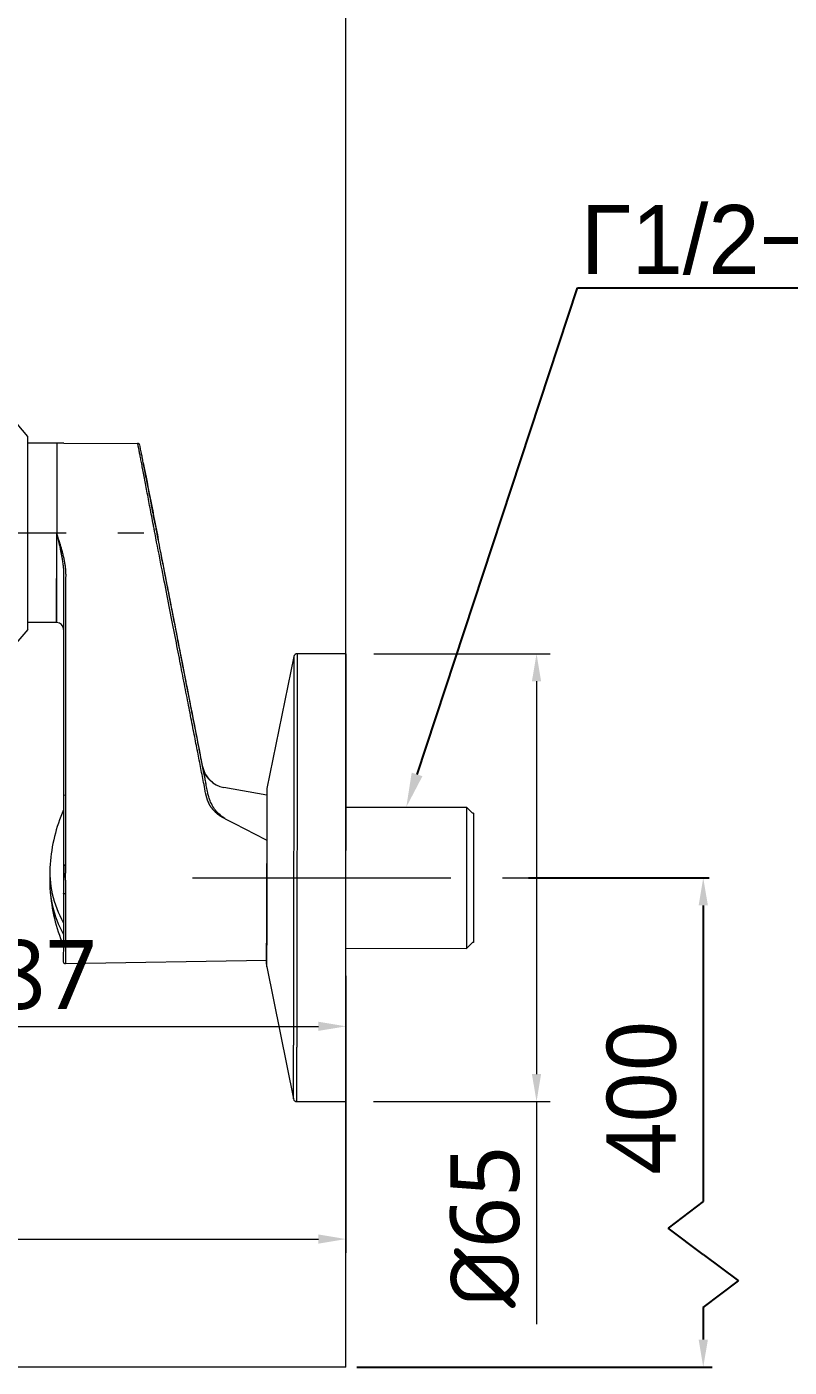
# Model space of a CAD drawing. Extents: x 6534 to 7663, y 0 to 827.
# Drawn here: x 7350.7 to 7461.3, y 102.2 to 296.7 of the extents above; entities that cross this region are included whole.
import ezdxf
from ezdxf import colors
from ezdxf.entities.mleader import LeaderData, LeaderLine
from ezdxf.math import Vec2, Vec3

# ---------------------------------------------------------------- set-up
doc = ezdxf.new("R2010")
doc.units = 0
doc.header["$LTSCALE"] = 30
doc.header["$MEASUREMENT"] = 0
doc.header["$PDMODE"] = 3
doc.header["$PDSIZE"] = -10
doc.linetypes.add('CENTER', pattern=[2, 1.25, -0.25, 0.25, -0.25])
doc.layers.get('0').update_dxf_attribs({"linetype": 'CONTINUOUS'})
doc.layers.get('DEFPOINTS').update_dxf_attribs({"linetype": 'CONTINUOUS'})
doc.layers.add('1', color=7, linetype='CONTINUOUS')
doc.layers.add('DEF_LAYER_ASSEM_MEMBER', color=7, linetype='CONTINUOUS')
doc.layers.add('치수선', color=7, linetype='CONTINUOUS', lineweight=20)
doc.styles.add('Daelim Dimension', font='NanumGothic.ttf')
doc.styles.get("Standard").update_dxf_attribs({"font": 'SYMBOL'})
doc.dimstyles.new('DEFAULT', dxfattribs={"dimscale": 2, "dimtxt": 2, "dimasz": 2, "dimexe": 0, "dimexo": 2, "dimgap": 1, "dimtad": 1, "dimdec": 1, "dimzin": 9, "dimdsep": 46, "dimtxsty": 'Daelim Dimension', "dimcen": 0.5, "dimclrd": 252, "dimclre": 252, "dimclrt": 3, "dimadec": 1, "dimazin": 0, "dimtfac": 1, "dimtdec": 1, "dimtix": 1, "dimtmove": 0, "dimatfit": 3, "dimfxl": 1, "dimtolj": 1, "dimtzin": 1, "dimlwd": 9, "dimlwe": 9, "dimarcsym": 0})

# ---------------------------------------------------------------- blocks, each defined once
blk = doc.blocks.new('*D9')
at = {"color": 5, "lineweight": 9, "ltscale": 0.5, "transparency": 16777216}
for p, q in [((7309.77, 187.27), (7309.77, 149.64)), ((7396.96, 158.96), (7396.96, 149.64)), ((7313.77, 151.64), (7392.96, 151.64))]:
    blk.add_line(p, q, dxfattribs=at)
at = {"color": 5, "ltscale": 0.5, "transparency": 16777216}
for points in [[(7313.77, 152.31), (7313.77, 150.98), (7309.77, 151.64)], [(7392.96, 152.31), (7392.96, 150.98), (7396.96, 151.64)]]:
    blk.add_solid(points, dxfattribs=at)
at = {"layer": 'DEFPOINTS', "color": 0, "ltscale": 0.5, "transparency": 16777216}
for p in [(7309.77, 191.27), (7396.96, 162.96), (7396.96, 151.64)]:
    blk.add_point(p, dxfattribs=at)
at = {"color": 7, "ltscale": 0.5, "transparency": 16777216, "insert": (7353.37, 159.09), "char_height": 10, "attachment_point": 5, "style": 'Daelim Dimension'}
blk.add_mtext('\\A1;87', dxfattribs=at)
blk = doc.blocks.new('*D10')
at = {"color": 5, "lineweight": 9, "ltscale": 0.5, "transparency": 16777216}
for p, q in [((7239.8, 228.52), (7239.8, 118.77)), ((7396.96, 158.96), (7396.96, 118.77)), ((7243.8, 120.77), (7392.96, 120.77))]:
    blk.add_line(p, q, dxfattribs=at)
at = {"color": 5, "ltscale": 0.5, "transparency": 16777216}
for points in [[(7243.8, 121.44), (7243.8, 120.11), (7239.8, 120.77)], [(7392.96, 121.44), (7392.96, 120.11), (7396.96, 120.77)]]:
    blk.add_solid(points, dxfattribs=at)
at = {"layer": 'DEFPOINTS', "color": 0, "ltscale": 0.5, "transparency": 16777216}
for p in [(7239.8, 232.52), (7396.96, 162.96), (7396.96, 120.77)]:
    blk.add_point(p, dxfattribs=at)
at = {"color": 7, "ltscale": 0.5, "transparency": 16777216, "insert": (7294.22, 128.16), "char_height": 10, "attachment_point": 5, "style": 'Daelim Dimension'}
blk.add_mtext('\\A1;157', dxfattribs=at)
blk = doc.blocks.new('*D11')
at = {"color": 5, "lineweight": 9, "ltscale": 0.5, "transparency": 16777216}
for p, q in [((7400.98, 205.71), (7426.61, 205.71)), ((7424.61, 201.71), (7424.61, 144.71)), ((7400.93, 140.71), (7426.61, 140.71)), ((7424.61, 140.71), (7424.61, 108.41))]:
    blk.add_line(p, q, dxfattribs=at)
at = {"color": 5, "ltscale": 0.5, "transparency": 16777216}
for points in [[(7423.94, 201.71), (7425.27, 201.71), (7424.61, 205.71)], [(7423.94, 144.71), (7425.27, 144.71), (7424.61, 140.71)]]:
    blk.add_solid(points, dxfattribs=at)
at = {"layer": 'DEFPOINTS', "color": 0, "ltscale": 0.5, "transparency": 16777216}
for p in [(7396.98, 205.71), (7424.61, 205.71), (7396.93, 140.71)]:
    blk.add_point(p, dxfattribs=at)
at = {"color": 7, "ltscale": 0.5, "transparency": 16777216, "insert": (7417.16, 122.56), "char_height": 10, "attachment_point": 5, "rotation": 90, "style": 'Daelim Dimension'}
blk.add_mtext('\\A1;{\\fISOCPEUR|b0|i0|c0|p34;%%C}65', dxfattribs=at)

msp = doc.modelspace()

# ---------------------------------------------------------------- linework, layer by layer
at = {"color": 5, "ltscale": 0.5}
for p, q in [((7423.42, 173.19), (7449.65, 173.19)), ((7448.8, 169.19), (7448.8, 126.2)), ((7448.8, 126.2), (7443.69, 122.37)), ((7448.8, 118.53), (7443.69, 122.37)), ((7448.8, 118.53), (7453.91, 114.69)), ((7448.8, 110.86), (7453.91, 114.69)), ((7448.8, 110.86), (7448.8, 106.18)), ((7448.8, 110.86), (7448.8, 108.96)), ((7398.54, 102.2), (7450.1, 102.2))]:
    msp.add_line(p, q, dxfattribs=at)
for points in [[(7448.13, 169.19), (7449.47, 169.19), (7448.8, 173.19)], [(7448.13, 106.18), (7449.47, 106.18), (7448.8, 102.18)]]:
    msp.add_solid(points, dxfattribs=at)
at = {"layer": '1', "color": 7, "linetype": 'Continuous', "lineweight": 18}
for p, q in [((7350.8, 237.24), (7348.5, 239.99)), ((7350.78, 209.24), (7350.8, 237.24)), ((7356, 236.24), (7350.8, 236.24)), ((7355, 236.24), (7354.98, 210.24)), ((7356, 236.24), (7366.75, 236.23)), ((7354.98, 210.24), (7350.78, 210.24)), ((7350.78, 209.24), (7348.48, 206.5)), ((7389.4, 205.31), (7385.5, 186.16)), ((7396.98, 205.71), (7389.89, 205.71)), ((7396.94, 148.59), (7396.98, 205.71)), ((7355.96, 185.21), (7355.95, 175.04)), ((7379.23, 186.32), (7385.46, 185.22)), ((7385.46, 185.77), (7385.45, 163.71)), ((7396.96, 183.46), (7414.46, 183.44)), ((7414.46, 183.44), (7414.45, 162.94)), ((7415.31, 182.59), (7414.46, 183.44)), ((7415.46, 182.59), (7415.31, 182.59)), ((7415.46, 182.59), (7415.45, 163.79)), ((7385.44, 160.67), (7385.45, 163.71)), ((7415.3, 163.79), (7414.45, 162.94)), ((7415.45, 163.79), (7415.3, 163.79)), ((7396.95, 162.96), (7414.45, 162.94)), ((7356.25, 160.74), (7385.44, 161.22)), ((7385.48, 160.27), (7389.35, 141.11)), ((7396.93, 140.71), (7396.94, 148.59)), ((7389.84, 140.71), (7396.93, 140.71))]:
    msp.add_line(p, q, dxfattribs=at)
at = {"layer": '1', "color": 7, "linetype": 'Continuous', "lineweight": 13}
for p, q in [((7354.98, 210.24), (7354.99, 223.11)), ((7389.4, 205.31), (7389.35, 148.9)), ((7389.89, 205.71), (7389.84, 148.6)), ((7385.5, 186.16), (7385.49, 163.41)), ((7385.48, 160.27), (7385.49, 163.41)), ((7389.35, 141.11), (7389.35, 148.9)), ((7389.84, 140.71), (7389.84, 148.6))]:
    msp.add_line(p, q, dxfattribs=at)
at = {"layer": '1', "color": 7, "linetype": 'Continuous', "lineweight": 18}
for centre, radius, start, end in [((7354.98, 209.24), 1, 359.9575, 89.9575), ((7389.89, 205.21), 0.5, 89.9575, 168.5081), ((7387.46, 185.76), 2, 168.5081, 179.9575), ((7378.96, 173.22), 25.01, 156.8882, 175.5676), ((7378.96, 173.22), 25.01, 184.3474, 203.0267), ((7356.24, 161.04), 0.3, 179.9575, 270.9285), ((7387.44, 160.66), 2, 179.9575, 191.4068), ((7389.84, 141.21), 0.5, 191.4068, 269.9575)]:
    msp.add_arc(centre, radius, start, end, dxfattribs=at)
for centre, major_axis, ratio, start_param, end_param in [((7366.75, 235.93), (0, -0.3), 1, 1.763677, 3.14085), ((7379.89, 190.06), (0.6, 3.75), 1, 1.923382, 3.126033), ((7356.26, 185.21), (0.3, 0), 0.010013, 3.141593, 4.712389), ((7378.96, 174.04), (-24.98, 0.02), 0.757392, 6.225118, 6.682871), ((7378.96, 172.4), (-24.98, 0.02), 0.757392, 6.240032, 6.682871)]:
    msp.add_ellipse(centre, major_axis=major_axis, ratio=ratio, start_param=start_param, end_param=end_param, dxfattribs=at)
at = {"layer": '1', "color": 7, "linetype": 'Continuous', "lineweight": 13}
msp.add_ellipse((7387.45, 163.71), major_axis=(-2, 0), ratio=0.757392, start_param=0, end_param=0.199829, dxfattribs=at)
at = {"layer": '1', "color": 7, "linetype": 'Continuous', "lineweight": 18}
for points, degree, knots in [([(7366.92, 236.16), (7366.91, 236.18), (7366.87, 236.2), (7366.81, 236.21), (7366.75, 236.22), (7366.71, 236.21), (7366.69, 236.21)], 3, [0, 0, 0, 0, 0.262744, 0.520016, 0.76699, 1, 1, 1, 1]), ([(7369.26, 223.1), (7369.22, 223.31), (7369.18, 223.53), (7369.1, 223.95), (7369.05, 224.17), (7368.93, 224.81), (7368.85, 225.23), (7368.69, 226.07), (7368.61, 226.49), (7368.45, 227.31), (7368.38, 227.72), (7368.23, 228.51), (7368.15, 228.9), (7368.01, 229.66), (7367.94, 230.03), (7367.8, 230.74), (7367.73, 231.09), (7367.61, 231.75), (7367.55, 232.07), (7367.43, 232.68), (7367.38, 232.97), (7367.27, 233.52), (7367.22, 233.77), (7367.13, 234.25), (7367.09, 234.47), (7367.01, 234.88), (7366.98, 235.06), (7366.91, 235.39), (7366.89, 235.54), (7366.84, 235.79), (7366.82, 235.89), (7366.79, 236.06), (7366.77, 236.12), (7366.76, 236.17), (7366.76, 236.17), (7366.76, 236.18)], 3, [0, 0, 0, 0, 0.033155, 0.033155, 0.066311, 0.066311, 0.132622, 0.132622, 0.198932, 0.198932, 0.265243, 0.265243, 0.331554, 0.331554, 0.397865, 0.397865, 0.464176, 0.464176, 0.530486, 0.530486, 0.596797, 0.596797, 0.663108, 0.663108, 0.729419, 0.729419, 0.79573, 0.79573, 0.86204, 0.86204, 0.928351, 0.928351, 0.994662, 0.994662, 1, 1, 1, 1]), ([(7369.55, 223.16), (7369.5, 223.42), (7369.4, 223.96), (7369.24, 224.77), (7369.06, 225.7), (7368.86, 226.72), (7368.64, 227.82), (7368.42, 228.98), (7368.18, 230.2), (7367.94, 231.41), (7367.72, 232.52), (7367.54, 233.47), (7367.39, 234.22), (7367.28, 234.8), (7367.19, 235.23), (7367.13, 235.54), (7367.09, 235.75), (7367.07, 235.87), (7367.06, 235.92), (7367.06, 235.93)], 3, [0, 0, 0, 0, 0.060455, 0.120911, 0.181366, 0.241821, 0.302276, 0.362732, 0.423187, 0.483642, 0.544098, 0.604553, 0.665008, 0.725463, 0.785919, 0.846374, 0.906829, 0.967285, 1, 1, 1, 1]), ([(7354.99, 223.11), (7355, 223.07), (7355.02, 222.99), (7355.05, 222.88), (7355.07, 222.76), (7355.1, 222.64), (7355.13, 222.51), (7355.16, 222.38), (7355.2, 222.25), (7355.23, 222.11), (7355.27, 221.94), (7355.32, 221.7), (7355.4, 221.38), (7355.49, 220.97), (7355.58, 220.5), (7355.68, 220.02), (7355.76, 219.56), (7355.82, 219.16), (7355.86, 218.88), (7355.89, 218.69), (7355.9, 218.56), (7355.92, 218.45), (7355.93, 218.33), (7355.94, 218.22), (7355.95, 218.11), (7355.96, 218), (7355.96, 217.89), (7355.97, 217.79), (7355.97, 217.69), (7355.98, 217.59), (7355.98, 217.49), (7355.98, 217.4), (7355.99, 217.31), (7355.99, 217.25), (7355.99, 217.22)], 3, [0, 0, 0, 0, 0.019398, 0.039331, 0.059798, 0.080799, 0.102333, 0.124399, 0.146998, 0.170127, 0.193786, 0.236616, 0.2925, 0.361405, 0.443272, 0.532357, 0.610373, 0.67736, 0.733372, 0.75402, 0.774256, 0.79408, 0.813493, 0.832494, 0.851085, 0.869265, 0.887036, 0.904398, 0.921352, 0.937898, 0.954036, 0.969765, 0.985086, 1, 1, 1, 1]), ([(7376.66, 186.79), (7376.64, 186.89), (7376.6, 187.09), (7376.54, 187.42), (7376.47, 187.78), (7376.39, 188.18), (7376.3, 188.61), (7376.21, 189.09), (7376.11, 189.6), (7376, 190.14), (7375.89, 190.73), (7375.77, 191.35), (7375.47, 192.88), (7375.03, 195.1), (7374.4, 198.32), (7373.75, 201.66), (7373.03, 205.34), (7372.42, 208.51), (7371.74, 211.95), (7371.04, 215.52), (7370.26, 219.52), (7369.77, 222.02), (7369.55, 223.16)], 3, [0, 0, 0, 0, 0.007919, 0.016856, 0.02681, 0.037781, 0.049769, 0.062774, 0.076797, 0.091838, 0.107896, 0.124972, 0.143066, 0.234687, 0.307705, 0.408922, 0.510139, 0.611356, 0.66989, 0.793792, 0.906481, 1, 1, 1, 1]), ([(7376.32, 188.53), (7376.22, 189.06), (7375.69, 191.82), (7374.57, 197.5), (7372.92, 205.99), (7371.7, 212.19), (7371.04, 215.56)], 3, [0, 0, 0, 0, 0.061806, 0.319601, 0.631955, 1, 1, 1, 1]), ([(7377.73, 186.94), (7377.62, 187.02), (7377.34, 187.22), (7376.99, 187.58), (7376.54, 188.15), (7376.41, 188.43), (7376.35, 188.54)], 3, [0, 0, 0, 0, 0.100944, 0.277045, 0.485742, 1, 1, 1, 1]), ([(7377.74, 186.94), (7377.62, 187.02), (7377.47, 187.13), (7377.34, 187.24), (7377.3, 187.27)], 3, [0, 0, 0, 0, 0.668065, 1, 1, 1, 1]), ([(7385.46, 185.22), (7385.46, 185.22), (7385.46, 185.13), (7385.46, 184.72), (7385.46, 183.64), (7385.46, 181.95), (7385.46, 180.38), (7385.46, 179.25), (7385.46, 178.66)], 5, [0, 0, 0, 0, 0, 0, 0.25, 0.5, 0.75, 1, 1, 1, 1, 1, 1]), ([(7379.45, 181.77), (7379.44, 181.77), (7379.42, 181.78), (7379.39, 181.79), (7379.37, 181.8), (7379.34, 181.81), (7379.31, 181.82), (7379.29, 181.83), (7379.26, 181.85), (7379.23, 181.86), (7379.21, 181.87), (7379.18, 181.88), (7379.15, 181.9), (7379.13, 181.91), (7379.1, 181.92), (7379.08, 181.94), (7379.05, 181.95), (7379.02, 181.96), (7379, 181.98), (7378.97, 181.99), (7378.95, 182.01), (7378.92, 182.02), (7378.89, 182.04), (7378.87, 182.05), (7378.84, 182.07), (7378.82, 182.08), (7378.79, 182.1), (7378.76, 182.11), (7378.74, 182.13), (7378.71, 182.15), (7378.69, 182.16), (7378.66, 182.18), (7378.64, 182.2), (7378.61, 182.22), (7378.58, 182.23), (7378.56, 182.25), (7378.53, 182.27), (7378.51, 182.29), (7378.48, 182.31), (7378.46, 182.33), (7378.43, 182.35), (7378.37, 182.39), (7378.28, 182.46), (7378.17, 182.57), (7378.05, 182.67), (7377.93, 182.79), (7377.84, 182.89), (7377.77, 182.96), (7377.73, 183.01), (7377.68, 183.07), (7377.63, 183.12), (7377.59, 183.18), (7377.55, 183.23), (7377.5, 183.29), (7377.46, 183.34), (7377.42, 183.4), (7377.38, 183.46), (7377.34, 183.52), (7377.3, 183.57), (7377.27, 183.63), (7377.24, 183.67), (7377.23, 183.69)], 3, [0, 0, 0, 0, 0.009698, 0.019405, 0.029122, 0.038851, 0.048591, 0.058345, 0.068113, 0.077895, 0.087693, 0.097508, 0.107341, 0.117192, 0.127063, 0.136954, 0.146867, 0.156801, 0.166759, 0.176741, 0.186748, 0.196781, 0.206841, 0.216929, 0.227045, 0.237191, 0.247367, 0.257575, 0.267816, 0.278089, 0.288397, 0.29874, 0.309119, 0.319535, 0.329989, 0.340481, 0.351013, 0.361586, 0.3722, 0.382856, 0.393555, 0.404299, 0.456104, 0.508622, 0.561948, 0.616175, 0.671389, 0.69516, 0.718866, 0.742512, 0.766103, 0.789645, 0.81314, 0.836595, 0.860013, 0.8834, 0.906759, 0.930095, 0.953411, 0.976711, 1, 1, 1, 1]), ([(7355.95, 175.04), (7355.95, 175.01), (7355.95, 174.97), (7355.95, 174.89), (7355.95, 174.81), (7355.95, 174.73), (7355.95, 174.65), (7355.95, 174.57), (7355.95, 174.46), (7355.95, 174.28), (7355.95, 174.06), (7355.95, 173.84), (7355.95, 173.67), (7355.95, 173.49), (7355.95, 173.27), (7355.95, 172.93), (7355.95, 172.56), (7355.95, 172.22), (7355.95, 172.02), (7355.95, 171.91), (7355.95, 171.84), (7355.95, 171.76), (7355.95, 171.68), (7355.95, 171.59), (7355.95, 171.49), (7355.95, 171.39), (7355.95, 171.28), (7355.95, 171.17), (7355.95, 171.05), (7355.95, 170.96), (7355.95, 170.92)], 3, [0, 0, 0, 0, 0.017538, 0.035708, 0.054512, 0.073953, 0.09403, 0.114739, 0.131229, 0.174637, 0.244905, 0.290624, 0.332174, 0.369557, 0.424411, 0.492335, 0.611094, 0.693901, 0.740846, 0.756866, 0.774391, 0.793422, 0.813961, 0.836006, 0.859561, 0.884625, 0.9112, 0.939286, 0.968884, 1, 1, 1, 1]), ([(7356.04, 175.04), (7356.08, 175.04), (7356.16, 175.04), (7356.23, 175.04), (7356.26, 175.04)], 3, [0, 0, 0, 0, 0.588534, 1, 1, 1, 1]), ([(7355.95, 170.92), (7355.95, 170.57), (7355.95, 169.89), (7355.95, 168.9), (7355.95, 167.94), (7355.95, 167), (7355.95, 166.1), (7355.95, 165.26), (7355.95, 164.48), (7355.95, 163.76), (7355.95, 163.12), (7355.95, 162.56), (7355.95, 162.09), (7355.94, 161.71), (7355.94, 161.43), (7355.94, 161.24), (7355.94, 161.12), (7355.94, 161.06), (7355.94, 161.04), (7355.94, 161.04)], 3, [0, 0, 0, 0, 0.063309, 0.12444, 0.186739, 0.249993, 0.31386, 0.377816, 0.441569, 0.505155, 0.568951, 0.633135, 0.69656, 0.757389, 0.81476, 0.868347, 0.917521, 0.961623, 1, 1, 1, 1]), ([(7385.45, 170.84), (7385.45, 170.39), (7385.45, 169.02), (7385.45, 166.83), (7385.45, 164.51), (7385.45, 162.5), (7385.44, 161.54), (7385.44, 161.26), (7385.44, 161.22), (7385.44, 161.22)], 5, [0, 0, 0, 0, 0, 0, 0.141186, 0.42753, 0.713874, 0.857046, 1, 1, 1, 1, 1, 1])]:
    msp.add_open_spline(points, degree=degree, knots=knots, dxfattribs=at)
at = {"layer": '1', "color": 7, "linetype": 'Continuous', "lineweight": 13}
for points in [[(7366.76, 236.22), (7366.75, 236.22), (7366.75, 236.23), (7366.75, 236.23)], [(7376.36, 186.73), (7376.21, 187.51), (7375.9, 189.08), (7375.45, 191.39), (7374.95, 193.97), (7374.41, 196.72), (7373.83, 199.69), (7373.21, 202.9), (7372.53, 206.34), (7371.81, 210.06), (7371.02, 214.07), (7370.18, 218.39), (7369.57, 221.49), (7369.26, 223.1)], [(7356.29, 217.22), (7356.28, 213.75), (7356.28, 206.76), (7356.27, 196.71), (7356.27, 189.12), (7356.26, 185.21)]]:
    msp.add_open_spline(points, degree=3, dxfattribs=at)
at = {"layer": '1', "color": 7, "linetype": 'Continuous', "lineweight": 18}
for points, degree in [([(7366.99, 236.11), (7366.93, 236.2), (7366.82, 236.17)], 2), ([(7367.55, 233.4), (7368.28, 229.68), (7369.01, 225.96), (7369.73, 222.24)], 3), ([(7354.99, 223.11), (7355.03, 222.99), (7355.1, 222.76), (7355.21, 222.41), (7355.34, 222.01), (7355.47, 221.57), (7355.61, 221.09), (7355.76, 220.57), (7355.9, 220.01), (7356.04, 219.42), (7356.14, 218.84), (7356.22, 218.32), (7356.27, 217.81), (7356.29, 217.42), (7356.29, 217.22)], 3), ([(7371.83, 211.55), (7370.01, 220.84)], 1), ([(7372.41, 208.59), (7370.02, 220.78)], 1), ([(7355.99, 217.22), (7355.98, 213.75), (7355.98, 206.76), (7355.97, 196.71), (7355.97, 189.13), (7355.96, 185.21)], 3), ([(7372.41, 208.59), (7371.83, 211.53)], 1), ([(7376.6, 185.45), (7376.53, 185.88), (7376.44, 186.3), (7376.36, 186.73)], 3), ([(7376.9, 185.51), (7376.87, 185.66), (7376.82, 185.94), (7376.74, 186.37), (7376.68, 186.65), (7376.66, 186.79)], 3), ([(7377.04, 184.92), (7376.98, 185.12), (7376.94, 185.31), (7376.9, 185.51)], 3), ([(7379.26, 181.92), (7379.29, 181.89), (7379.36, 181.84), (7379.42, 181.79), (7379.45, 181.77)], 3), ([(7379.45, 181.77), (7381.48, 180.71), (7383.48, 179.67), (7385.46, 178.66)], 3), ([(7385.46, 178.66), (7385.46, 177.98), (7385.46, 177.27), (7385.46, 176.53), (7385.46, 175.77), (7385.45, 175.01)], 5), ([(7356.04, 175.04), (7356.04, 174.44), (7356.04, 173.84), (7356.03, 173.24)], 3), ([(7385.45, 175.01), (7385.45, 174.18), (7385.45, 173.34), (7385.45, 172.5), (7385.45, 171.66), (7385.45, 170.84)], 5)]:
    msp.add_open_spline(points, degree=degree, dxfattribs=at)
at = {"layer": '1', "color": 7, "linetype": 'Continuous', "lineweight": 13}
for points, knots in [([(7356.26, 185.21), (7356.26, 184.87), (7356.26, 184.16), (7356.26, 183.03), (7356.26, 181.76), (7356.26, 180.28), (7356.26, 178.62), (7356.26, 176.83), (7356.26, 175.63), (7356.26, 175.04)], [0, 0, 0, 0, 0.0985, 0.209989, 0.334469, 0.471938, 0.647958, 0.82398, 1, 1, 1, 1]), ([(7377.23, 183.69), (7377.22, 183.7), (7377.21, 183.73), (7377.19, 183.76), (7377.18, 183.79), (7377.16, 183.83), (7377.14, 183.86), (7377.12, 183.9), (7377.11, 183.93), (7377.09, 183.97), (7377.07, 184), (7377.06, 184.04), (7377.04, 184.07), (7377.02, 184.11), (7377.01, 184.14), (7376.99, 184.18), (7376.98, 184.21), (7376.96, 184.25), (7376.95, 184.28), (7376.93, 184.32), (7376.92, 184.36), (7376.91, 184.39), (7376.89, 184.43), (7376.88, 184.47), (7376.86, 184.5), (7376.85, 184.55), (7376.82, 184.61), (7376.8, 184.69), (7376.78, 184.76), (7376.75, 184.84), (7376.73, 184.92), (7376.71, 184.99), (7376.69, 185.07), (7376.67, 185.14), (7376.65, 185.22), (7376.64, 185.3), (7376.62, 185.37), (7376.61, 185.43), (7376.6, 185.45)], [0, 0, 0, 0, 0.020603, 0.041201, 0.061795, 0.082385, 0.102974, 0.123561, 0.144148, 0.164736, 0.185326, 0.205919, 0.226516, 0.247119, 0.267727, 0.288343, 0.308968, 0.329602, 0.350246, 0.370902, 0.391571, 0.412253, 0.432949, 0.453662, 0.474391, 0.495137, 0.537494, 0.579769, 0.621971, 0.664109, 0.706192, 0.74823, 0.790231, 0.832204, 0.874158, 0.916103, 0.958048, 1, 1, 1, 1]), ([(7379.26, 181.92), (7379.06, 182.03), (7378.62, 182.35), (7378.03, 182.97), (7377.51, 183.74), (7377.21, 184.41), (7377.07, 184.81), (7377.04, 184.92)], [0, 0, 0, 0, 0.181588, 0.428293, 0.666306, 0.909877, 1, 1, 1, 1]), ([(7356.26, 175.04), (7356.26, 175.02), (7356.26, 174.98), (7356.25, 174.91), (7356.25, 174.85), (7356.25, 174.78), (7356.25, 174.71), (7356.25, 174.64), (7356.25, 174.54), (7356.25, 174.41), (7356.25, 174.27), (7356.25, 174.14), (7356.24, 173.98), (7356.24, 173.77), (7356.24, 173.56), (7356.24, 173.39), (7356.24, 173.27), (7356.24, 173.17), (7356.24, 173.08), (7356.24, 172.99), (7356.24, 172.91), (7356.24, 172.82), (7356.25, 172.73), (7356.25, 172.65), (7356.25, 172.56), (7356.25, 172.47), (7356.25, 172.39), (7356.25, 172.3), (7356.25, 172.21), (7356.25, 172.12), (7356.25, 172.04), (7356.25, 171.89), (7356.25, 171.68), (7356.25, 171.47), (7356.25, 171.34), (7356.25, 171.27), (7356.25, 171.18), (7356.25, 171.09), (7356.25, 170.98), (7356.25, 170.9), (7356.25, 170.86)], [0, 0, 0, 0, 0.014225, 0.029054, 0.044489, 0.06053, 0.077177, 0.09443, 0.112289, 0.149863, 0.183796, 0.214087, 0.240736, 0.302617, 0.364532, 0.392337, 0.425516, 0.446168, 0.466822, 0.487478, 0.508185, 0.528928, 0.549708, 0.570525, 0.591377, 0.612265, 0.633189, 0.654148, 0.675141, 0.696169, 0.71723, 0.738325, 0.802574, 0.869545, 0.884125, 0.901579, 0.921902, 0.945087, 0.971125, 1, 1, 1, 1]), ([(7356.25, 170.86), (7356.25, 170.85), (7356.25, 170.81), (7356.25, 170.73), (7356.25, 170.64), (7356.25, 170.53), (7356.25, 170.39), (7356.25, 170.24), (7356.25, 170.07), (7356.25, 169.88), (7356.25, 169.67), (7356.25, 169.44), (7356.25, 169.2), (7356.25, 168.94), (7356.25, 168.65), (7356.25, 168.36), (7356.25, 168.05), (7356.25, 167.72), (7356.25, 167.38), (7356.25, 167.03), (7356.25, 166.66), (7356.25, 166.29), (7356.25, 165.91), (7356.25, 165.52), (7356.25, 165.13), (7356.25, 164.74), (7356.25, 164.34), (7356.25, 163.96), (7356.25, 163.57), (7356.25, 163.3), (7356.25, 163.14), (7356.25, 163.08), (7356.25, 163.01), (7356.25, 162.95), (7356.25, 162.89), (7356.25, 162.83), (7356.25, 162.77), (7356.25, 162.71), (7356.25, 162.65), (7356.25, 162.59), (7356.25, 162.54), (7356.25, 162.48), (7356.25, 162.42), (7356.25, 162.37), (7356.25, 162.32), (7356.25, 162.26), (7356.25, 162.21), (7356.25, 162.16), (7356.25, 162.11), (7356.25, 162.06), (7356.25, 162.02), (7356.25, 161.97), (7356.25, 161.92), (7356.25, 161.88), (7356.25, 161.83), (7356.25, 161.79), (7356.25, 161.75), (7356.25, 161.71), (7356.25, 161.66), (7356.25, 161.62), (7356.25, 161.59), (7356.25, 161.55), (7356.25, 161.51), (7356.25, 161.47), (7356.25, 161.44), (7356.25, 161.4), (7356.25, 161.37), (7356.25, 161.34), (7356.25, 161.3), (7356.25, 161.27), (7356.25, 161.24), (7356.25, 161.21), (7356.25, 161.19), (7356.25, 161.16), (7356.25, 161.13), (7356.25, 161.11), (7356.25, 161.08), (7356.25, 161.06), (7356.25, 161.03), (7356.25, 161.01), (7356.25, 160.99), (7356.25, 160.97), (7356.25, 160.95), (7356.25, 160.93), (7356.25, 160.91), (7356.25, 160.9), (7356.25, 160.88), (7356.25, 160.87), (7356.25, 160.85), (7356.25, 160.84), (7356.25, 160.83), (7356.25, 160.81), (7356.25, 160.8), (7356.25, 160.79), (7356.25, 160.79), (7356.25, 160.78), (7356.25, 160.77), (7356.25, 160.76), (7356.25, 160.76), (7356.25, 160.75), (7356.25, 160.75), (7356.25, 160.75), (7356.25, 160.74), (7356.25, 160.74), (7356.25, 160.74), (7356.25, 160.74)], [0, 0, 0, 0, 0.003107, 0.007404, 0.012893, 0.019572, 0.027443, 0.036503, 0.046754, 0.058194, 0.070824, 0.084642, 0.09965, 0.115846, 0.133231, 0.151805, 0.17157, 0.192526, 0.214673, 0.238012, 0.262544, 0.28827, 0.315189, 0.343301, 0.372607, 0.403106, 0.434796, 0.467678, 0.50175, 0.537011, 0.543397, 0.549778, 0.556153, 0.562522, 0.568885, 0.575243, 0.581594, 0.58794, 0.594279, 0.600613, 0.606941, 0.613263, 0.619579, 0.625889, 0.632193, 0.638492, 0.644784, 0.651071, 0.657352, 0.663627, 0.669896, 0.676159, 0.682416, 0.688668, 0.694914, 0.701154, 0.707388, 0.713617, 0.719839, 0.726057, 0.732268, 0.738474, 0.744674, 0.750869, 0.757058, 0.763242, 0.76942, 0.775593, 0.78176, 0.787922, 0.794078, 0.800229, 0.806375, 0.812515, 0.81865, 0.82478, 0.830904, 0.837023, 0.843136, 0.849244, 0.855346, 0.861442, 0.867533, 0.873618, 0.879698, 0.885771, 0.891839, 0.8979, 0.903955, 0.910004, 0.916047, 0.922083, 0.928113, 0.934137, 0.940154, 0.946165, 0.95217, 0.958169, 0.964161, 0.970148, 0.976129, 0.982104, 0.988074, 0.99404, 1, 1, 1, 1])]:
    msp.add_open_spline(points, degree=3, knots=knots, dxfattribs=at)
for points, weights in [([(7356.04, 175.04), (7355.98, 175.04), (7355.95, 175.04), (7355.95, 175.04)], [1.00000980246, 0.999137175091, 1.05652636024, 1.1721773579]), ([(7356.25, 170.86), (7356.08, 170.86), (7355.95, 170.89), (7355.95, 170.92)], [1.16804932757, 0.941456093061, 0.944012067303, 1.1757172503])]:
    msp.add_rational_spline(points, weights, degree=3, dxfattribs=at)
at = {"layer": '1', "color": 7, "linetype": 'Continuous', "lineweight": 18}
msp.add_rational_spline([(7356.26, 175.04), (7356.18, 175.04), (7356.1, 175.04), (7356.04, 175.04)], [1.17208685651, 1.05822815013, 1.00086913211, 1.00000980245], degree=3, dxfattribs=at)
at = {"layer": 'DEF_LAYER_ASSEM_MEMBER', "color": 1, "linetype": 'CENTER', "lineweight": 5}
for p, q in [((7318.88, 223.24), (7367.63, 223.24)), ((7374.67, 173.19), (7423.42, 173.19))]:
    msp.add_line(p, q, dxfattribs=at)
at = {"layer": '치수선'}
for q in [(7396.96, 624.76), (6697.41, 102.2)]:
    msp.add_line((7396.96, 102.2), q, dxfattribs=at)

# ---------------------------------------------------------------- texts
at = {"color": 7, "ltscale": 0.5, "insert": (7439.87, 141.33), "char_height": 10, "attachment_point": 5, "rotation": 90, "style": 'Daelim Dimension'}
msp.add_mtext('\\A1;400', dxfattribs=at)

# ---------------------------------------------------------------- dimensions: what is measured, and where the dimension line sits
at = {"color": 5, "ltscale": 0.5}
dim = msp.add_linear_dim(base=(7396.96, 120.77), p1=(7239.8, 232.52), p2=(7396.96, 162.96), dimstyle='DEFAULT', override={"dimtxt": 5, "dimexe": 1, "dimdec": 0, "dimclrd": 5, "dimclre": 5, "dimclrt": 7}, dxfattribs=at)
dim.commit()
dim.dimension.update_dxf_attribs({"geometry": '*D10', "text_midpoint": (7294.22, 120.77), "dimtype": 160})
dim = msp.add_linear_dim(base=(7424.61, 205.71), p1=(7396.93, 140.71), p2=(7396.98, 205.71), angle=90, text='{\\fISOCPEUR|b0|i0|c0|p34;%%C}<>', dimstyle='DEFAULT', override={"dimtxt": 5, "dimexe": 1, "dimdec": 0, "dimclrd": 5, "dimclre": 5, "dimclrt": 7}, dxfattribs=at)
dim.commit()
dim.dimension.update_dxf_attribs({"geometry": '*D11', "text_midpoint": (7424.61, 122.56), "dimtype": 160})
dim = msp.add_linear_dim(base=(7396.96, 151.64), p1=(7309.77, 191.27), p2=(7396.96, 162.96), dimstyle='DEFAULT', override={"dimtxt": 5, "dimexe": 1, "dimdec": 0, "dimclrd": 5, "dimclre": 5, "dimclrt": 7}, dxfattribs=at)
dim.commit()
dim.dimension.update_dxf_attribs({"geometry": '*D9', "text_midpoint": (7353.37, 159.09)})

# ---------------------------------------------------------------- leaders
at = {"ltscale": 0.5}
ml = msp.add_multileader_mtext('Standard', dxfattribs=at)
ml.set_content('G1/2-14TH', color=256)
ml.set_leader_properties(color=5)
ml.build(insert=Vec2(0, 0))
ml.multileader.update_dxf_attribs({"text_left_attachment_type": 6, "text_right_attachment_type": 6, "dogleg_length": 0.36, "arrow_head_size": 5})
ctx = ml.context
ctx.base_point, ctx.char_height, ctx.arrow_head_size, ctx.landing_gap_size, ctx.plane_origin = Vec3(7430.93, 258.82), 10, 5, 0.09, Vec3(7415.4, 213.77)
ctx.left_attachment, ctx.right_attachment = 6, 6
notes = []
notes.append((ctx, [(0, (1, 1, 0), (7430.57, 258.82), (1, 0), 0.36, [(0, [(7405.71, 183.45)], 0, [])])]))
ctx.mtext.insert, ctx.mtext.flow_direction = Vec3(7431.02, 270.82), 5
for ctx, leaders in notes:
    for number, flags, end, landing, length, lines in leaders:
        leader = LeaderData()
        leader.index, (leader.has_last_leader_line, leader.has_dogleg_vector, leader.attachment_direction) = number, flags
        leader.last_leader_point, leader.dogleg_vector, leader.dogleg_length = Vec3(end), Vec3(landing), length
        for number, points, colour, breaks in lines:
            line = LeaderLine()
            line.index, line.vertices, line.color, line.breaks = number, Vec3.list(points), colors.encode_raw_color(colour), breaks
            leader.lines.append(line)
        ctx.leaders.append(leader)

doc.saveas('drawing.dxf')
